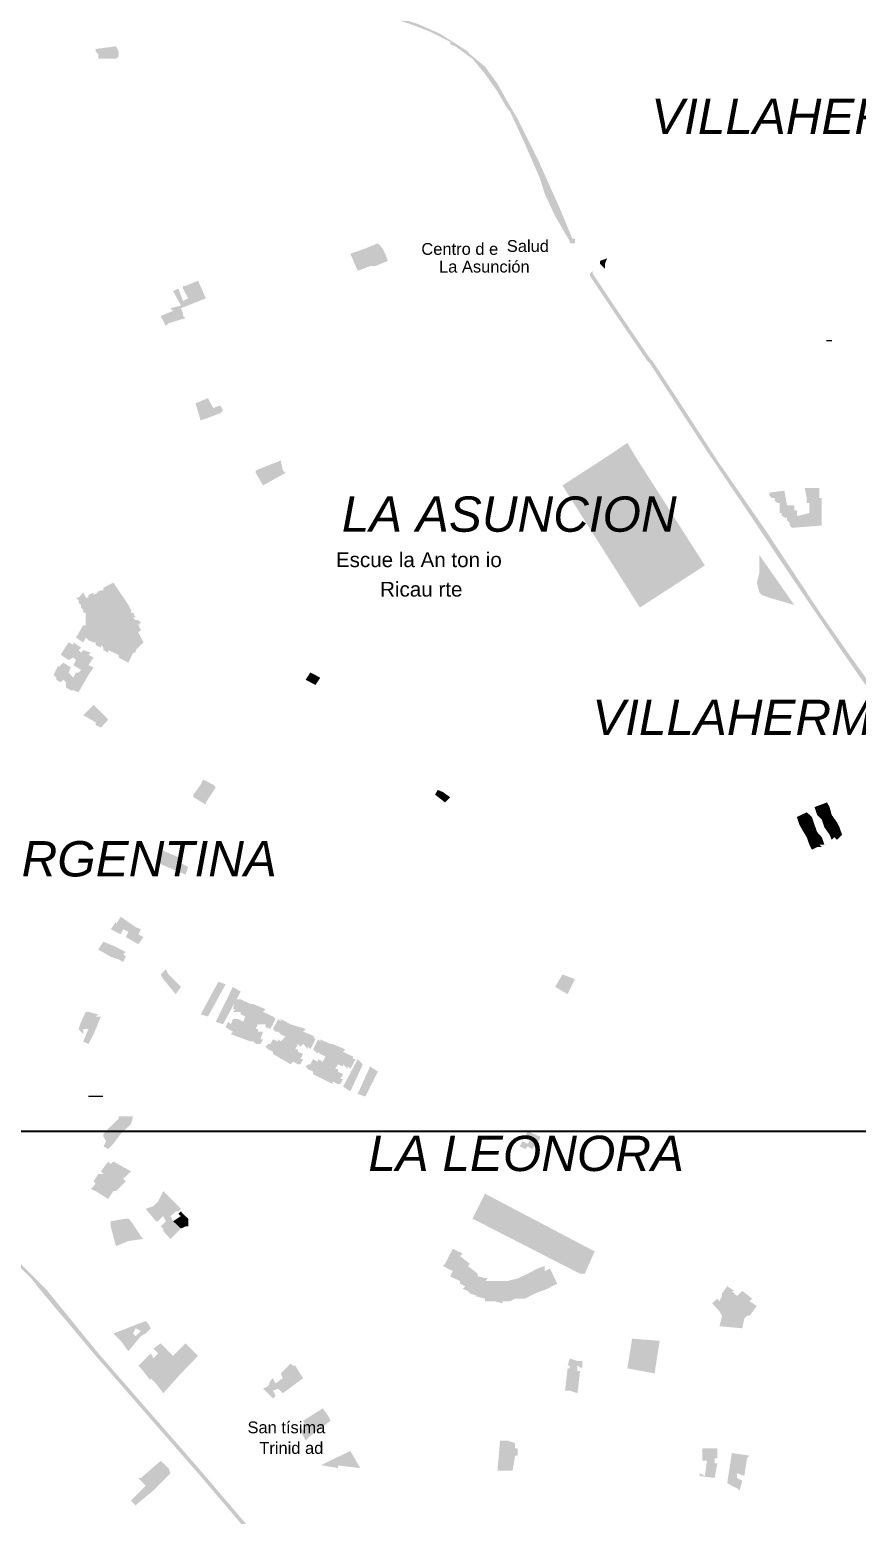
# Model space of a CAD drawing. Header units: millimetres. Extents: x -3588 to 75209, y -3737 to 38254.
# Drawn here: x 5488 to 5937, y 3921 to 4728 of the extents above; entities that cross this region are included whole.
import ezdxf

# ---------------------------------------------------------------- set-up
doc = ezdxf.new("R2010")
doc.units = ezdxf.units.MM
for name, color, linetype in [('H', 250, 'Continuous'), ('P', 253, 'Continuous'), ('T', 7, 'Continuous')]:
    doc.layers.add(name, color=color, linetype=linetype)

msp = doc.modelspace()

# ---------------------------------------------------------------- hatches: boundary and pattern name
at = {"layer": 'H', "linetype": 'Continuous'}
for points in [[(5052.144, 4827.676), (5042.558, 4827.676), (5034.652, 4826.268), (5033.228, 4827.676), (5033.228, 4828.796), (5034.652, 4828.796), (5041.422, 4828.796), (5050.736, 4828.796), (5068.516, 4828.796), (5089.977, 4828.796), (5106.349, 4827.676), (5115.951, 4826.268), (5125.265, 4823.435), (5133.443, 4819.482), (5140.229, 4815.257), (5145.59, 4811.304), (5153.768, 4803.11), (5168.731, 4788.147), (5178.045, 4780.257), (5189.056, 4773.471), (5197.25, 4767.822), (5207.972, 4763.869), (5217.574, 4761.052), (5228.297, 4759.932), (5236.475, 4759.932), (5245.805, 4759.932), (5251.438, 4761.052), (5259.344, 4763.869), (5267.538, 4766.702), (5277.124, 4770.655), (5285.318, 4776.016), (5298.873, 4785.618), (5309.596, 4794.932), (5328.512, 4809.896), (5342.051, 4819.482), (5359.848, 4830.22), (5367.753, 4835.582), (5375.931, 4839.807), (5389.486, 4845.168), (5399.073, 4849.121), (5409.811, 4853.362), (5421.942, 4855.906), (5438.314, 4860.131), (5460.047, 4865.493), (5469.377, 4868.325), (5481.796, 4869.446), (5492.518, 4870.87), (5500.696, 4872.278), (5508.89, 4870.87), (5514.251, 4869.446), (5521.021, 4868.325), (5530.351, 4864.084), (5535.984, 4860.131), (5542.77, 4855.906), (5546.723, 4850.545), (5553.492, 4843.76), (5558.854, 4836.99), (5564.215, 4827.676), (5569.864, 4818.074), (5579.178, 4799.157), (5585.948, 4788.147), (5596.959, 4774.608), (5600.911, 4770.655), (5606.273, 4765.293), (5613.058, 4761.052), (5613.058, 4759.932), (5619.828, 4755.691), (5629.43, 4751.738), (5640.153, 4747.497), (5646.922, 4746.377), (5665.838, 4740.728), (5676.849, 4738.183), (5686.163, 4735.366), (5698.582, 4731.413), (5710.729, 4726.052), (5721.451, 4719.283), (5725.692, 4716.45), (5726.813, 4715.042), (5735.007, 4708.272), (5741.776, 4698.958), (5747.137, 4689.356), (5752.787, 4679.754), (5763.509, 4658.309), (5775.656, 4631.198), (5782.426, 4614.826), (5783.834, 4614.826), (5783.834, 4613.418), (5783.834, 4612.282), (5782.426, 4612.282), (5781.017, 4612.282), (5781.017, 4613.418), (5773.111, 4626.973), (5767.462, 4639.104), (5764.917, 4647.298), (5756.74, 4666.198), (5748.546, 4683.994), (5747.137, 4685.403), (5741.776, 4694.717), (5735.007, 4704.319), (5728.221, 4712.497), (5718.907, 4719.283), (5716.09, 4720.403), (5716.09, 4721.811), (5705.368, 4727.173), (5694.357, 4731.413), (5686.163, 4733.958), (5680.802, 4735.366), (5664.718, 4739.607), (5634.791, 4747.497), (5621.236, 4753.147), (5618.419, 4754.283), (5613.058, 4757.099), (5613.058, 4758.508), (5606.273, 4762.461), (5600.911, 4767.822), (5594.142, 4773.471), (5590.189, 4780.257), (5584.54, 4788.147), (5580.587, 4794.932), (5575.225, 4803.11), (5568.456, 4815.257), (5560.262, 4828.796), (5552.084, 4841.231), (5546.723, 4849.121), (5541.346, 4854.77), (5534.576, 4860.131), (5524.974, 4864.084), (5514.251, 4868.325), (5507.482, 4869.446), (5497.88, 4869.446), (5484.324, 4868.325), (5473.602, 4866.917), (5454.686, 4862.676), (5435.497, 4857.315), (5424.775, 4854.77), (5412.628, 4851.953), (5396.256, 4846.592), (5381.292, 4839.807), (5371.978, 4834.445), (5363.8, 4830.22), (5353.062, 4823.435), (5342.051, 4816.665), (5331.329, 4808.471), (5319.198, 4799.157), (5297.449, 4781.377), (5285.318, 4773.471), (5272.899, 4766.702), (5262.177, 4762.461), (5251.438, 4759.932), (5243.26, 4758.508), (5233.658, 4758.508), (5222.936, 4758.508), (5210.789, 4761.052), (5201.203, 4763.869), (5191.6, 4769.246), (5182.286, 4776.016), (5171.276, 4782.785), (5160.553, 4793.796), (5152.359, 4801.702), (5143.045, 4811.304), (5132.035, 4818.074), (5125.265, 4820.906), (5117.071, 4823.435), (5110.302, 4824.843), (5102.396, 4826.268), (5089.977, 4826.268), (5068.516, 4827.676), (5052.144, 4827.676), (5052.144, 4827.676)], [(5535.984, 4716.45), (5535.984, 4713.633), (5534.576, 4712.497), (5524.974, 4712.497), (5524.974, 4715.042), (5523.565, 4716.45), (5523.565, 4717.858), (5534.576, 4719.283), (5535.984, 4716.45), (5535.984, 4716.45)], [(5682.21, 4602.696), (5675.441, 4599.863), (5672.624, 4599.863), (5665.838, 4597.334), (5661.886, 4606.649), (5670.079, 4609.465), (5676.849, 4612.282), (5679.394, 4609.465), (5680.802, 4606.649), (5682.21, 4602.696), (5682.21, 4602.696)], [(5800.206, 4598.455), (5797.389, 4601.271), (5797.389, 4602.696), (5801.342, 4604.104), (5800.206, 4601.271), (5800.206, 4599.863), (5800.206, 4598.455), (5800.206, 4598.455)], [(5568.456, 4587.732), (5568.456, 4587.732), (5571, 4580.947), (5573.817, 4582.371), (5571, 4587.732), (5571, 4589.14), (5572.409, 4589.14), (5579.178, 4591.957), (5583.419, 4582.371), (5569.864, 4577.01), (5569.864, 4578.418), (5565.623, 4586.324), (5568.456, 4587.732), (5568.456, 4587.732), (5571, 4587.732), (5568.456, 4587.732), (5568.456, 4587.732)], [(5823.075, 4548.491), (5805.567, 4574.177), (5792.028, 4594.502), (5792.028, 4595.91), (5793.436, 4597.334), (5793.436, 4595.91), (5806.991, 4575.585), (5824.483, 4549.899), (5825.892, 4548.491), (5836.63, 4532.119), (5861.18, 4494.286), (5888.29, 4455.061), (5917.929, 4410.171), (5932.892, 4388.71), (5943.615, 4373.763), (5954.625, 4358.799), (5970.709, 4343.836), (5976.359, 4338.474), (5983.128, 4333.113), (5995.275, 4323.511), (6026.322, 4303.186), (6080.527, 4267.898), (6079.118, 4266.762), (6049.463, 4287.086), (6011.359, 4309.956), (5993.867, 4322.103), (5978.903, 4334.521), (5963.94, 4346.652), (5951.793, 4358.799), (5939.662, 4375.171), (5927.515, 4392.663), (5901.829, 4430.496), (5877.28, 4467.192), (5854.41, 4501.072), (5824.483, 4547.083), (5823.075, 4548.491), (5823.075, 4548.491)], [(5563.095, 4568.816), (5561.67, 4567.407), (5558.854, 4572.769), (5565.623, 4575.585), (5564.215, 4577.01), (5569.864, 4578.418), (5569.864, 4577.01), (5571, 4574.177), (5571, 4572.769), (5572.409, 4571.632), (5563.095, 4568.816), (5563.095, 4568.816)], [(5592.734, 4521.397), (5591.325, 4519.972), (5580.587, 4516.036), (5577.77, 4525.35), (5584.54, 4528.166), (5587.372, 4522.805), (5591.325, 4524.213), (5592.734, 4521.397), (5592.734, 4521.397)], [(5800.206, 4495.711), (5812.352, 4503.889), (5816.305, 4497.119), (5854.41, 4437.265), (5819.122, 4414.412), (5777.064, 4480.747), (5800.206, 4495.711), (5800.206, 4495.711)], [(5624.069, 4486.109), (5614.467, 4480.747), (5610.514, 4487.517), (5610.514, 4488.925), (5624.069, 4494.286), (5625.189, 4488.925), (5626.597, 4487.517), (5624.069, 4486.109), (5624.069, 4486.109)], [(5917.929, 4458.998), (5900.421, 4457.59), (5901.829, 4457.59), (5900.421, 4458.998), (5900.421, 4460.423), (5899.013, 4461.831), (5899.013, 4463.239), (5897.604, 4463.239), (5896.196, 4464.376), (5896.196, 4465.784), (5895.06, 4465.784), (5895.06, 4467.192), (5895.06, 4471.145), (5893.651, 4471.145), (5892.243, 4472.553), (5892.243, 4473.962), (5890.819, 4473.962), (5889.41, 4475.386), (5889.41, 4476.794), (5897.604, 4477.915), (5899.013, 4470.009), (5902.966, 4470.009), (5902.966, 4467.192), (5904.374, 4467.192), (5904.374, 4464.376), (5905.782, 4464.376), (5911.143, 4465.784), (5911.143, 4471.145), (5909.735, 4471.145), (5909.735, 4473.962), (5908.615, 4479.323), (5916.521, 4479.323), (5916.521, 4473.962), (5917.929, 4473.962), (5917.929, 4464.376), (5917.929, 4458.998), (5917.929, 4458.998)], [(5902.966, 4415.82), (5889.41, 4419.773), (5885.457, 4421.182), (5884.049, 4422.59), (5882.641, 4427.951), (5884.049, 4433.312), (5884.049, 4440.098), (5884.049, 4441.506), (5884.049, 4442.915), (5902.966, 4415.82), (5902.966, 4415.82)], [(5516.796, 4395.496), (5518.204, 4398.024), (5519.613, 4396.616), (5522.445, 4395.496), (5523.565, 4395.496), (5523.565, 4394.087), (5526.398, 4392.663), (5526.398, 4394.087), (5527.806, 4392.663), (5527.806, 4391.255), (5530.351, 4389.846), (5530.351, 4391.255), (5535.984, 4388.71), (5535.984, 4387.302), (5538.529, 4385.893), (5541.346, 4384.485), (5543.89, 4389.846), (5545.299, 4389.846), (5545.299, 4391.255), (5546.723, 4392.663), (5548.131, 4394.087), (5549.54, 4395.496), (5546.723, 4400.857), (5548.131, 4402.265), (5546.723, 4404.81), (5548.131, 4406.218), (5546.723, 4407.626), (5545.299, 4407.626), (5543.89, 4409.035), (5545.299, 4409.035), (5543.89, 4411.579), (5542.77, 4411.579), (5542.77, 4412.988), (5541.346, 4415.82), (5533.168, 4427.951), (5530.351, 4426.543), (5527.806, 4425.134), (5527.806, 4423.726), (5526.398, 4423.726), (5523.565, 4422.59), (5524.974, 4422.59), (5522.445, 4421.182), (5522.445, 4422.59), (5519.613, 4421.182), (5519.613, 4419.773), (5518.204, 4419.773), (5516.796, 4422.59), (5514.251, 4419.773), (5512.843, 4419.773), (5514.251, 4418.349), (5514.251, 4416.941), (5515.66, 4415.82), (5515.66, 4414.412), (5516.796, 4412.988), (5516.796, 4411.579), (5518.204, 4411.579), (5518.204, 4404.81), (5521.021, 4404.81), (5522.445, 4403.401), (5523.565, 4403.401), (5526.398, 4402.265), (5524.974, 4400.857), (5527.806, 4400.857), (5529.215, 4399.448), (5531.759, 4398.024), (5534.576, 4398.024), (5534.576, 4396.616), (5535.984, 4395.496), (5541.346, 4398.024), (5541.346, 4399.448), (5542.77, 4400.857), (5541.346, 4400.857), (5539.937, 4400.857), (5538.529, 4403.401), (5539.937, 4403.401), (5538.529, 4406.218), (5537.121, 4407.626), (5535.984, 4409.035), (5533.168, 4411.579), (5534.576, 4411.579), (5531.759, 4418.349), (5521.021, 4410.171), (5521.021, 4404.81), (5518.204, 4404.81), (5516.796, 4404.81), (5512.843, 4398.024), (5516.796, 4395.496), (5516.796, 4395.496)], [(5522.445, 4381.94), (5519.613, 4377.699), (5514.251, 4368.385), (5511.435, 4369.522), (5510.026, 4369.522), (5507.482, 4370.93), (5507.482, 4373.763), (5506.073, 4375.171), (5504.649, 4373.763), (5502.121, 4375.171), (5502.121, 4376.291), (5500.696, 4377.699), (5503.241, 4383.077), (5503.241, 4381.94), (5506.073, 4384.485), (5510.026, 4381.94), (5508.89, 4379.124), (5511.435, 4376.291), (5512.843, 4379.124), (5514.251, 4379.124), (5515.66, 4380.532), (5511.435, 4383.077), (5512.843, 4385.893), (5511.435, 4387.302), (5508.89, 4385.893), (5504.649, 4388.71), (5506.073, 4391.255), (5508.89, 4395.496), (5511.435, 4394.087), (5511.435, 4395.496), (5515.66, 4392.663), (5514.251, 4391.255), (5515.66, 4389.846), (5516.796, 4391.255), (5521.021, 4389.846), (5519.613, 4388.71), (5522.445, 4387.302), (5519.613, 4383.077), (5522.445, 4381.94), (5522.445, 4381.94)], [(5642.969, 4377.699), (5645.514, 4376.291), (5642.969, 4372.338), (5637.608, 4375.171), (5640.153, 4379.124), (5642.969, 4377.699), (5642.969, 4377.699)], [(5522.445, 4361.616), (5529.215, 4354.846), (5530.351, 4353.438), (5526.398, 4349.197), (5523.565, 4350.605), (5523.565, 4352.013), (5516.796, 4355.966), (5522.445, 4361.616), (5522.445, 4361.616)], [(5583.419, 4308.547), (5583.419, 4307.411), (5576.634, 4311.364), (5576.634, 4312.788), (5580.587, 4318.15), (5581.995, 4320.966), (5587.372, 4318.15), (5588.781, 4316.725), (5583.419, 4308.547), (5583.419, 4308.547)], [(5707.896, 4312.788), (5709.321, 4315.317), (5712.137, 4314.197), (5716.09, 4311.364), (5713.273, 4308.547), (5707.896, 4312.788), (5707.896, 4312.788)], [(5912.568, 4300.642), (5905.782, 4296.401), (5904.374, 4300.642), (5909.735, 4303.186), (5912.568, 4300.642), (5912.568, 4300.642)], [(5922.154, 4306.003), (5915.384, 4301.778), (5913.976, 4306.003), (5920.746, 4308.547), (5922.154, 4306.003), (5922.154, 4306.003)], [(5923.29, 4301.778), (5917.929, 4299.233), (5915.384, 4301.778), (5922.154, 4306.003), (5923.29, 4301.778), (5923.29, 4301.778)], [(5926.107, 4297.825), (5919.337, 4294.992), (5917.929, 4299.233), (5923.29, 4301.778), (5926.107, 4297.825), (5926.107, 4297.825)], [(5913.976, 4296.401), (5907.19, 4293.872), (5905.782, 4296.401), (5912.568, 4300.642), (5913.976, 4296.401), (5913.976, 4296.401)], [(5915.384, 4292.464), (5909.735, 4289.631), (5907.19, 4293.872), (5913.976, 4296.401), (5915.384, 4292.464), (5915.384, 4292.464)], [(5927.515, 4294.992), (5922.154, 4291.039), (5919.337, 4294.992), (5926.107, 4297.825), (5927.515, 4294.992), (5927.515, 4294.992)], [(5922.154, 4291.039), (5927.515, 4294.992), (5928.94, 4291.039), (5927.515, 4289.631), (5926.107, 4288.223), (5924.699, 4289.631), (5923.29, 4288.223), (5922.154, 4291.039), (5922.154, 4291.039)], [(5917.929, 4289.631), (5911.143, 4285.678), (5909.735, 4289.631), (5915.384, 4292.464), (5917.929, 4289.631), (5917.929, 4289.631)], [(5911.143, 4285.678), (5917.929, 4289.631), (5919.337, 4285.678), (5916.521, 4285.678), (5917.929, 4284.27), (5915.384, 4284.27), (5912.568, 4282.861), (5911.143, 4285.678), (5911.143, 4285.678)], [(5568.456, 4278.909), (5568.456, 4276.076), (5573.817, 4273.547), (5572.409, 4269.306), (5556.309, 4276.076), (5558.854, 4282.861), (5568.456, 4278.909), (5568.456, 4278.909)], [(5545.299, 4240.804), (5548.131, 4239.667), (5546.723, 4236.851), (5549.54, 4235.426), (5546.723, 4231.49), (5539.937, 4235.426), (5541.346, 4238.259), (5538.529, 4239.667), (5537.121, 4236.851), (5531.759, 4239.667), (5534.576, 4243.62), (5534.576, 4242.212), (5537.121, 4246.437), (5545.299, 4240.804), (5545.299, 4240.804)], [(5534.576, 4230.065), (5539.937, 4227.249), (5538.529, 4226.112), (5539.937, 4224.704), (5538.529, 4221.887), (5535.984, 4223.296), (5531.759, 4224.704), (5524.974, 4228.657), (5527.806, 4232.898), (5534.576, 4230.065), (5534.576, 4230.065)], [(5569.864, 4208.332), (5567.048, 4204.379), (5560.262, 4212.573), (5558.854, 4215.102), (5561.67, 4217.934), (5563.095, 4215.102), (5569.864, 4208.332), (5569.864, 4208.332)], [(5783.834, 4212.573), (5779.881, 4204.379), (5773.111, 4208.332), (5777.064, 4215.102), (5783.834, 4212.573), (5783.834, 4212.573)], [(5590.189, 4211.165), (5594.142, 4209.74), (5584.54, 4192.248), (5580.587, 4193.369), (5590.189, 4211.165), (5590.189, 4211.165)], [(5598.095, 4208.332), (5602.32, 4205.788), (5592.734, 4188.007), (5588.781, 4189.416), (5598.095, 4208.332), (5598.095, 4208.332)], [(5621.236, 4190.84), (5618.419, 4185.463), (5617.283, 4186.599), (5617.283, 4185.463), (5615.875, 4186.599), (5615.875, 4188.007), (5614.467, 4188.007), (5611.65, 4188.007), (5610.514, 4185.463), (5611.65, 4185.463), (5611.65, 4184.055), (5614.467, 4184.055), (5613.058, 4179.83), (5614.467, 4179.83), (5613.058, 4177.285), (5611.65, 4177.285), (5610.514, 4177.285), (5609.105, 4178.693), (5607.697, 4178.693), (5596.959, 4182.646), (5598.095, 4184.055), (5595.55, 4185.463), (5594.142, 4186.599), (5595.55, 4189.416), (5596.959, 4188.007), (5598.095, 4190.84), (5600.911, 4190.84), (5603.744, 4189.416), (5604.864, 4192.248), (5602.32, 4193.369), (5602.32, 4194.777), (5600.911, 4194.777), (5598.095, 4194.777), (5599.503, 4196.201), (5598.095, 4196.201), (5599.503, 4201.563), (5602.32, 4201.563), (5607.697, 4199.018), (5609.105, 4199.018), (5615.875, 4196.201), (5614.467, 4194.777), (5619.828, 4192.248), (5621.236, 4190.84), (5621.236, 4190.84)], [(5526.398, 4192.248), (5522.445, 4182.646), (5519.613, 4177.285), (5516.796, 4178.693), (5519.613, 4185.463), (5516.796, 4185.463), (5516.796, 4182.646), (5514.251, 4185.463), (5515.66, 4189.416), (5518.204, 4194.777), (5519.613, 4194.777), (5524.974, 4193.369), (5523.565, 4192.248), (5526.398, 4192.248), (5526.398, 4192.248)], [(5622.644, 4190.84), (5624.069, 4189.416), (5624.069, 4190.84), (5629.43, 4188.007), (5637.608, 4185.463), (5636.2, 4184.055), (5642.969, 4181.238), (5641.561, 4181.238), (5642.969, 4179.83), (5640.153, 4174.452), (5638.744, 4175.877), (5638.744, 4174.452), (5637.608, 4175.877), (5636.2, 4177.285), (5634.791, 4175.877), (5633.383, 4177.285), (5631.975, 4174.452), (5633.383, 4174.452), (5633.383, 4173.044), (5636.2, 4171.924), (5634.791, 4169.091), (5636.2, 4169.091), (5634.791, 4166.274), (5633.383, 4166.274), (5630.838, 4167.683), (5629.43, 4166.274), (5619.828, 4171.924), (5619.828, 4173.044), (5617.283, 4174.452), (5615.875, 4175.877), (5617.283, 4177.285), (5618.419, 4177.285), (5619.828, 4179.83), (5622.644, 4178.693), (5622.644, 4179.83), (5624.069, 4178.693), (5626.597, 4181.238), (5624.069, 4182.646), (5622.644, 4184.055), (5621.236, 4184.055), (5619.828, 4185.463), (5622.644, 4190.84), (5622.644, 4190.84)], [(5644.394, 4179.83), (5645.514, 4178.693), (5645.514, 4179.83), (5651.163, 4177.285), (5652.299, 4177.285), (5659.069, 4174.452), (5657.933, 4173.044), (5663.294, 4170.515), (5663.294, 4169.091), (5664.718, 4169.091), (5661.886, 4163.73), (5660.477, 4165.138), (5660.477, 4163.73), (5659.069, 4165.138), (5657.933, 4166.274), (5657.933, 4165.138), (5655.116, 4166.274), (5653.708, 4163.73), (5655.116, 4163.73), (5655.116, 4162.321), (5657.933, 4160.913), (5656.524, 4158.369), (5657.933, 4158.369), (5656.524, 4155.552), (5655.116, 4155.552), (5652.299, 4156.96), (5652.299, 4155.552), (5641.561, 4160.913), (5641.561, 4162.321), (5638.744, 4163.73), (5637.608, 4165.138), (5638.744, 4166.274), (5640.153, 4166.274), (5641.561, 4169.091), (5644.394, 4167.683), (5644.394, 4169.091), (5646.922, 4167.683), (5648.346, 4170.515), (5645.514, 4171.924), (5644.394, 4173.044), (5644.394, 4171.924), (5642.969, 4173.044), (5641.561, 4174.452), (5644.394, 4179.83), (5644.394, 4179.83)], [(5665.838, 4169.091), (5668.671, 4166.274), (5661.886, 4151.599), (5657.933, 4154.128), (5665.838, 4169.091), (5665.838, 4169.091)], [(5672.624, 4165.138), (5676.849, 4162.321), (5670.079, 4148.766), (5665.838, 4150.191), (5672.624, 4165.138), (5672.624, 4165.138)], [(5533.168, 4123.08), (5530.351, 4120.264), (5527.806, 4121.672), (5529.215, 4124.489), (5527.806, 4127.033), (5527.806, 4128.442), (5530.351, 4131.274), (5535.984, 4136.636), (5535.984, 4138.044), (5545.299, 4138.044), (5543.89, 4138.044), (5542.77, 4133.803), (5537.121, 4128.442), (5533.168, 4123.08), (5533.168, 4123.08)], [(5764.917, 4125.625), (5760.693, 4120.264), (5758.148, 4121.672), (5756.74, 4120.264), (5753.923, 4121.672), (5755.331, 4124.489), (5758.148, 4123.08), (5759.556, 4125.625), (5756.74, 4127.033), (5758.148, 4129.866), (5764.917, 4127.033), (5764.917, 4125.625), (5764.917, 4125.625)], [(5533.168, 4113.478), (5542.77, 4108.117), (5538.529, 4104.164), (5539.937, 4102.756), (5534.576, 4097.394), (5533.168, 4097.394), (5530.351, 4093.153), (5523.565, 4097.394), (5521.021, 4098.531), (5523.565, 4101.347), (5522.445, 4102.756), (5524.974, 4106.709), (5526.398, 4106.709), (5527.806, 4106.709), (5526.398, 4108.117), (5530.351, 4113.478), (5531.759, 4112.07), (5533.168, 4113.478), (5533.168, 4113.478)], [(5564.215, 4083.839), (5565.623, 4081.023), (5569.864, 4077.07), (5564.215, 4071.42), (5560.262, 4075.661), (5560.262, 4077.07), (5558.854, 4078.206), (5561.67, 4081.023), (5560.262, 4083.839), (5557.445, 4081.023), (5556.309, 4081.023), (5550.676, 4087.792), (5554.901, 4089.217), (5557.445, 4091.745), (5564.215, 4083.839), (5564.215, 4083.839)], [(5569.864, 4087.792), (5568.456, 4086.384), (5567.048, 4086.384), (5565.623, 4084.976), (5564.215, 4083.839), (5557.445, 4091.745), (5558.854, 4094.578), (5560.262, 4097.394), (5569.864, 4087.792), (5569.864, 4087.792)], [(5794.572, 4064.651), (5789.195, 4052.504), (5786.667, 4052.504), (5728.221, 4082.431), (5735.007, 4095.986), (5794.572, 4064.651), (5794.572, 4064.651)], [(5657.933, 3867.053), (5656.524, 3867.053), (5651.163, 3868.173), (5649.755, 3869.582), (5642.969, 3873.823), (5633.383, 3881.728), (5618.419, 3898.1), (5579.178, 3944.111), (5523.565, 4007.918), (5493.927, 4043.19), (5488.565, 4049.975), (5481.796, 4056.745), (5473.602, 4062.106), (5464, 4066.059), (5455.822, 4070.3), (5446.508, 4071.42), (5436.905, 4072.829), (5393.711, 4075.661), (5313.549, 4082.431), (5305.643, 4083.839), (5305.643, 4084.976), (5306.779, 4084.976), (5308.188, 4084.976), (5393.711, 4078.206), (5436.905, 4075.661), (5446.508, 4074.253), (5455.822, 4072.829), (5465.424, 4068.892), (5475.01, 4064.651), (5482.916, 4057.881), (5489.702, 4051.096), (5496.471, 4044.326), (5524.974, 4009.326), (5580.587, 3945.519), (5619.828, 3899.508), (5634.791, 3883.137), (5644.394, 3874.959), (5651.163, 3872.414), (5657.933, 3869.582), (5659.069, 3868.173), (5659.069, 3867.053), (5657.933, 3867.053), (5657.933, 3867.053)], [(5573.817, 4082.431), (5573.817, 4078.206), (5572.409, 4078.206), (5569.864, 4077.07), (5565.623, 4081.023), (5569.864, 4083.839), (5568.456, 4084.976), (5569.864, 4086.384), (5571, 4084.976), (5573.817, 4082.431), (5573.817, 4082.431)], [(5541.346, 4082.431), (5542.77, 4081.023), (5548.131, 4072.829), (5549.54, 4071.42), (5541.346, 4070.3), (5534.576, 4067.467), (5531.759, 4078.206), (5531.759, 4081.023), (5539.937, 4082.431), (5541.346, 4082.431), (5541.346, 4082.431)], [(5721.451, 4062.106), (5717.498, 4053.928), (5712.137, 4056.745), (5713.273, 4057.881), (5717.498, 4066.059), (5722.86, 4063.515), (5721.451, 4062.106), (5721.451, 4062.106)], [(5725.692, 4056.745), (5721.451, 4048.567), (5716.09, 4051.096), (5717.498, 4053.928), (5721.451, 4062.106), (5726.813, 4057.881), (5725.692, 4056.745), (5725.692, 4056.745)], [(5731.054, 4051.096), (5725.692, 4043.19), (5722.86, 4044.326), (5724.268, 4045.734), (5721.451, 4047.143), (5721.451, 4048.567), (5725.692, 4056.745), (5731.054, 4052.504), (5731.054, 4051.096), (5731.054, 4051.096)], [(5762.101, 4041.782), (5756.74, 4038.965), (5752.787, 4049.975), (5758.148, 4052.504), (5762.101, 4041.782), (5762.101, 4041.782)], [(5768.87, 4044.326), (5762.101, 4041.782), (5758.148, 4052.504), (5763.509, 4055.337), (5768.87, 4044.326), (5768.87, 4044.326)], [(5768.87, 4044.326), (5763.509, 4055.337), (5767.462, 4056.745), (5767.462, 4053.928), (5770.295, 4055.337), (5774.248, 4047.143), (5768.87, 4044.326), (5768.87, 4044.326)], [(5735.007, 4048.567), (5735.007, 4038.965), (5729.645, 4040.373), (5731.054, 4040.373), (5726.813, 4041.782), (5725.692, 4043.19), (5731.054, 4051.096), (5736.415, 4049.975), (5735.007, 4048.567), (5735.007, 4048.567)], [(5741.776, 4048.567), (5740.368, 4037.557), (5737.823, 4037.557), (5735.007, 4037.557), (5735.007, 4038.965), (5735.007, 4048.567), (5741.776, 4048.567), (5741.776, 4048.567)], [(5747.137, 4048.567), (5748.546, 4037.557), (5747.137, 4037.557), (5744.593, 4037.557), (5744.593, 4036.42), (5740.368, 4037.557), (5741.776, 4048.567), (5747.137, 4048.567), (5747.137, 4048.567)], [(5756.74, 4038.965), (5753.923, 4038.965), (5751.378, 4038.965), (5748.546, 4037.557), (5747.137, 4048.567), (5752.787, 4049.975), (5756.74, 4038.965), (5756.74, 4038.965)], [(5858.363, 4036.42), (5861.18, 4038.965), (5862.316, 4037.557), (5863.724, 4040.373), (5863.724, 4041.782), (5866.541, 4045.734), (5870.494, 4043.19), (5869.086, 4043.19), (5871.918, 4040.373), (5874.735, 4043.19), (5880.096, 4038.965), (5878.688, 4037.557), (5882.641, 4035.012), (5878.688, 4029.651), (5877.28, 4029.651), (5875.871, 4028.242), (5874.735, 4022.865), (5862.316, 4024.001), (5863.724, 4029.651), (5862.316, 4032.179), (5858.363, 4036.42), (5858.363, 4036.42)], [(5533.168, 4020.048), (5550.676, 4026.818), (5552.084, 4025.41), (5553.492, 4022.865), (5550.676, 4020.048), (5548.131, 4018.64), (5545.299, 4018.64), (5548.131, 4021.457), (5545.299, 4022.865), (5543.89, 4020.048), (5545.299, 4018.64), (5548.131, 4018.64), (5541.346, 4010.446), (5537.121, 4016.096), (5533.168, 4020.048), (5533.168, 4020.048)], [(5565.623, 4007.918), (5553.492, 3995.771), (5553.492, 3994.363), (5548.131, 4001.132), (5546.723, 4002.54), (5553.492, 4009.326), (5554.901, 4006.493), (5557.445, 4009.326), (5554.901, 4011.855), (5558.854, 4014.687), (5563.095, 4010.446), (5565.623, 4007.918), (5565.623, 4007.918)], [(5569.864, 3998.315), (5560.262, 3987.593), (5556.309, 3992.954), (5553.492, 3995.771), (5565.623, 4007.918), (5572.409, 4014.687), (5577.77, 4009.326), (5579.178, 4007.918), (5569.864, 3998.315), (5569.864, 3998.315)], [(5829.845, 4016.096), (5827.316, 3999.724), (5827.316, 3998.315), (5812.352, 4001.132), (5814.897, 4017.232), (5829.845, 4016.096), (5829.845, 4016.096)], [(5636.2, 3995.771), (5625.189, 3987.593), (5622.644, 3990.122), (5619.828, 3989.001), (5621.236, 3986.169), (5619.828, 3984.76), (5614.467, 3990.122), (5617.283, 3991.53), (5618.419, 3994.363), (5619.828, 3995.771), (5621.236, 3992.954), (5625.189, 3995.771), (5624.069, 3998.315), (5629.43, 4003.677), (5630.838, 4002.54), (5631.975, 4002.54), (5636.2, 3995.771), (5636.2, 3995.771)], [(5787.787, 4005.085), (5787.787, 4001.132), (5785.242, 4002.54), (5785.242, 3999.724), (5786.667, 3999.724), (5785.242, 3987.593), (5781.017, 3989.001), (5778.473, 3989.001), (5779.881, 4001.132), (5781.017, 4001.132), (5781.017, 4002.54), (5779.881, 4002.54), (5781.017, 4006.493), (5785.242, 4005.085), (5787.787, 4005.085), (5787.787, 4005.085)], [(5634.791, 3967.268), (5633.383, 3968.677), (5634.791, 3968.677), (5636.2, 3967.268), (5637.608, 3969.797), (5636.2, 3972.629), (5646.922, 3979.399), (5649.755, 3975.446), (5651.163, 3972.629), (5640.153, 3964.436), (5637.608, 3961.891), (5634.791, 3967.268), (5634.791, 3967.268)], [(5645.514, 3948.352), (5661.886, 3956.258), (5667.247, 3946.944), (5655.116, 3948.352), (5655.116, 3946.944), (5646.922, 3948.352), (5645.514, 3948.352), (5645.514, 3948.352)], [(5747.137, 3961.891), (5751.378, 3960.483), (5751.378, 3957.666), (5752.787, 3957.666), (5752.787, 3953.713), (5751.378, 3953.713), (5749.97, 3945.519), (5747.137, 3945.519), (5741.776, 3945.519), (5743.184, 3961.891), (5747.137, 3961.891), (5747.137, 3961.891)], [(5859.771, 3941.566), (5851.594, 3942.703), (5851.594, 3944.111), (5854.41, 3942.703), (5855.547, 3950.88), (5853.002, 3950.88), (5853.002, 3957.666), (5858.363, 3957.666), (5861.18, 3957.666), (5861.18, 3952.305), (5859.771, 3952.305), (5859.771, 3949.472), (5861.18, 3949.472), (5859.771, 3941.566), (5859.771, 3941.566)], [(5878.688, 3953.713), (5877.28, 3952.305), (5875.871, 3942.703), (5871.918, 3944.111), (5871.918, 3941.566), (5874.735, 3940.158), (5873.327, 3934.797), (5871.918, 3935.933), (5869.086, 3937.341), (5866.541, 3938.75), (5869.086, 3955.121), (5878.688, 3953.713), (5878.688, 3953.713)], [(5543.89, 3930.556), (5550.676, 3937.341), (5546.723, 3941.566), (5548.131, 3941.566), (5558.854, 3950.88), (5563.095, 3946.944), (5564.215, 3944.111), (5554.901, 3934.797), (5546.723, 3928.027), (5545.299, 3926.619), (5542.77, 3929.147), (5543.89, 3930.556), (5543.89, 3930.556)]]:
    msp.add_hatch(color=256, dxfattribs=at).paths.add_polyline_path(points)

# ---------------------------------------------------------------- linework, layer by layer
at = {"layer": 'P'}
for points in [[(5920.458, 4559.502), (5923.29, 4559.502)], [(5527.518, 4148.766), (5519.613, 4148.766)]]:
    msp.add_lwpolyline(points, dxfattribs=at)
at = {"layer": 'P', "const_width": 1.2}
msp.add_lwpolyline([(-1120.072, 4129.866), (14080.559, 4129.866)], dxfattribs=at)

# ---------------------------------------------------------------- texts
at = {"layer": 'T', "attachment_point": 1}
for s, insert, char_height in [('{\\fArial|b0|i1|c0|p18;VILLAHERMOSA- La Playa}', (5825.267, 4690.828), 19.20446), ('{\\fArial|b0|i0|c0|p18;Centro d e}', (5700.439, 4612.41), 6.40149), ('{\\fArial|b0|i0|c0|p18;Salud}', (5746.849, 4614.01), 6.40149), ('{\\fArial|b0|i0|c0|p18;La Asunción}', (5710.041, 4602.808), 6.40149), ('{\\fArial|b0|i1|c0|p18;LA ASUNCION}', (5657.228, 4474.778), 19.20446), ('{\\fArial|b0|i0|c0|p18;Escue la An ton io}', (5654.028, 4444.371), 8.00186), ('{\\fArial|b0|i0|c0|p18;Ricau rte}', (5678.033, 4428.367), 8.00186), ('{\\fArial|b0|i1|c0|p18;VILLAHERMOSA- La Playa}', (5793.26, 4364.352), 19.20446), ('{\\fArial|b0|i1|c0|p18;LA ARGENTINA}', (5425.175, 4287.535), 19.20446), ('{\\fArial|b0|i1|c0|p18;LA LEONORA}', (5671.632, 4127.497), 19.20446), ('{\\fArial|b0|i0|c0|p18;San tísima}', (5606.017, 3972.261), 6.40149), ('{\\fArial|b0|i0|c0|p18;Trinid ad}', (5612.418, 3961.059), 6.40149)]:
    msp.add_mtext(s, dxfattribs=dict(at, insert=insert, char_height=char_height))

doc.saveas('drawing.dxf')
